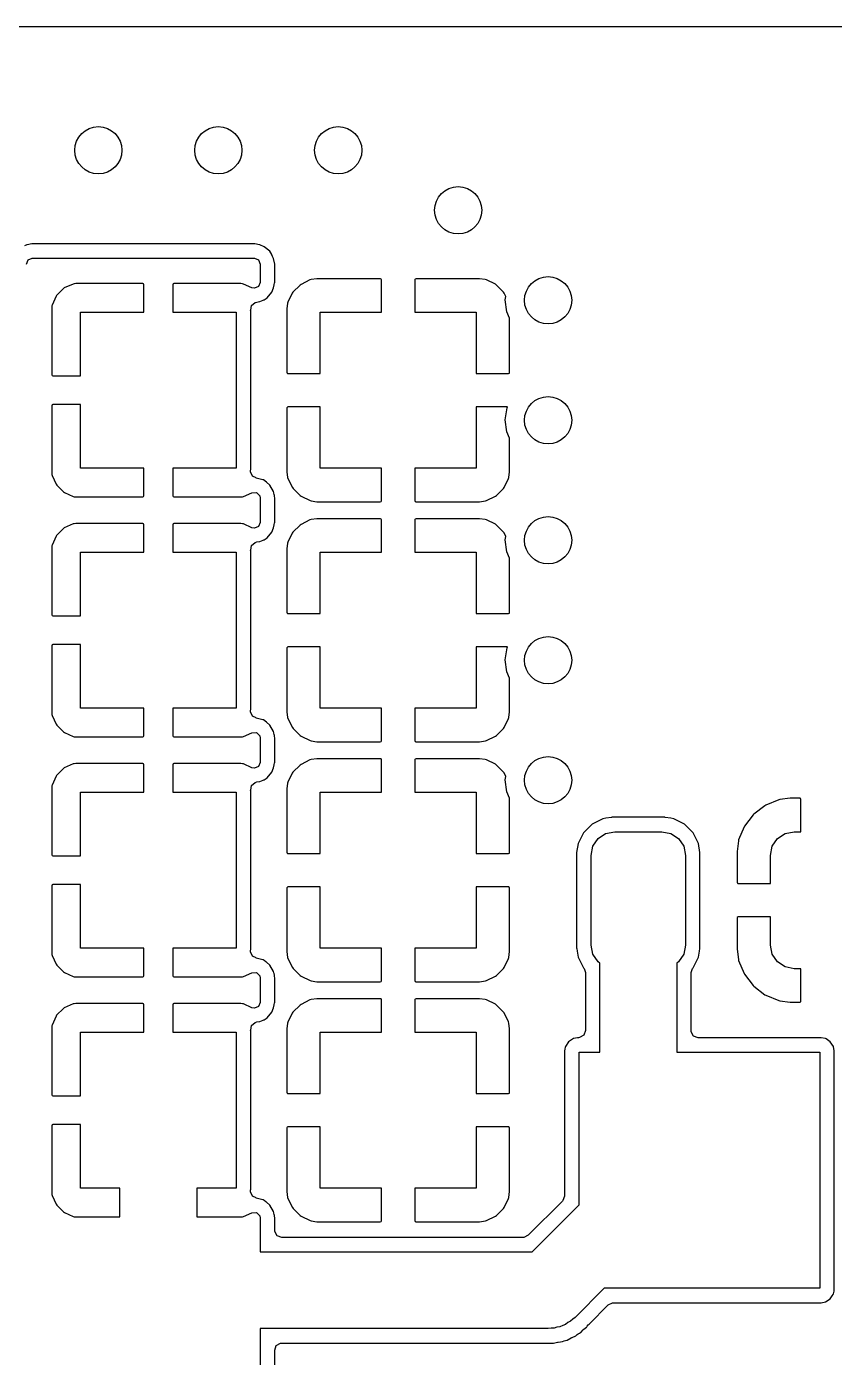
# Model space of a CAD drawing. Extents: x 5.26 to 6.44, y -4.92 to -3.34.
# Drawn here: x 5.879 to 6.216, y -3.899 to -3.345 of the extents above; entities that cross this region are included whole.
import ezdxf

# ---------------------------------------------------------------- set-up
doc = ezdxf.new("R2010")
doc.units = 0
doc.header["$MEASUREMENT"] = 0
doc.layers.add('BLACK', color=7, linetype='CONTINUOUS')

msp = doc.modelspace()

# ---------------------------------------------------------------- linework, layer by layer
at = {"layer": 'BLACK', "linetype": 'CONTINUOUS'}
for p, q in [((5.26044, -3.34498), (6.43256, -3.34498)), ((5.87916, -3.43596), (5.87823, -3.43634)), ((5.87931, -3.43593), (5.87916, -3.43596)), ((5.88132, -3.43553), (5.87931, -3.43593)), ((5.87931, -3.43593), (5.87931, -3.43593)), ((5.88146, -3.4355), (5.88132, -3.43553)), ((5.88132, -3.43553), (5.88132, -3.43553)), ((5.97404, -3.4355), (5.88146, -3.4355)), ((5.97418, -3.43553), (5.97404, -3.4355)), ((5.97619, -3.43593), (5.97418, -3.43553)), ((5.97418, -3.43553), (5.97418, -3.43553)), ((5.97634, -3.43596), (5.97619, -3.43593)), ((5.97619, -3.43593), (5.97619, -3.43593)), ((5.97808, -3.43668), (5.97634, -3.43596)), ((5.98054, -3.43857), (5.97808, -3.43668)), ((5.879, -3.44396), (5.87972, -3.44222)), ((5.87972, -3.44222), (5.88146, -3.4415)), ((5.88146, -3.4415), (5.97404, -3.4415)), ((5.97404, -3.4415), (5.97578, -3.44222)), ((5.97578, -3.44222), (5.9765, -3.44396)), ((5.98132, -3.43992), (5.98054, -3.43857)), ((5.98136, -3.44001), (5.98132, -3.43992)), ((5.98166, -3.44073), (5.98136, -3.44001)), ((5.98136, -3.44001), (5.98136, -3.44001)), ((5.98204, -3.44166), (5.98166, -3.44073)), ((5.9825, -3.44396), (5.98204, -3.44166)), ((5.9765, -3.44396), (5.9765, -3.45156)), ((5.9825, -3.45156), (5.9825, -3.44396)), ((5.89444, -3.45413), (5.89161, -3.45696)), ((5.89481, -3.45387), (5.89444, -3.45413)), ((5.89851, -3.45223), (5.89481, -3.45387)), ((5.89886, -3.45213), (5.89851, -3.45223)), ((5.89965, -3.45204), (5.89886, -3.45213)), ((5.89979, -3.45203), (5.89965, -3.45204)), ((5.92753, -3.45203), (5.89979, -3.45203)), ((5.92787, -3.45217), (5.92753, -3.45203)), ((5.92802, -3.45252), (5.92787, -3.45217)), ((5.92802, -3.464), (5.92802, -3.45252)), ((5.94013, -3.45217), (5.93998, -3.45252)), ((5.93998, -3.45252), (5.93998, -3.464)), ((5.94047, -3.45203), (5.94013, -3.45217)), ((5.96821, -3.45203), (5.94047, -3.45203)), ((5.96835, -3.45204), (5.96821, -3.45203)), ((5.96912, -3.45213), (5.96835, -3.45204)), ((5.96947, -3.45223), (5.96912, -3.45213)), ((5.97304, -3.45381), (5.96947, -3.45223)), ((5.97404, -3.45402), (5.97304, -3.45381)), ((5.97578, -3.4533), (5.97404, -3.45402)), ((5.9765, -3.45156), (5.97578, -3.4533)), ((5.98132, -3.45559), (5.98204, -3.45385)), ((5.98204, -3.45385), (5.98228, -3.45264)), ((5.98228, -3.45264), (5.98247, -3.4517)), ((5.98247, -3.4517), (5.9825, -3.45156)), ((5.98247, -3.4517), (5.98247, -3.4517)), ((5.99308, -3.45266), (5.99014, -3.4556)), ((5.99348, -3.45238), (5.99308, -3.45266)), ((5.99722, -3.45054), (5.99348, -3.45238)), ((5.99766, -3.4504), (5.99722, -3.45054)), ((6.00007, -3.45005), (5.99766, -3.4504)), ((6.00028, -3.45003), (6.00007, -3.45005)), ((6.02666, -3.45003), (6.00028, -3.45003)), ((6.02687, -3.45015), (6.02666, -3.45003)), ((6.02702, -3.45055), (6.02687, -3.45015)), ((6.02702, -3.464), (6.02702, -3.45055)), ((6.04111, -3.45018), (6.04098, -3.45039)), ((6.04098, -3.45039), (6.04098, -3.464)), ((6.04151, -3.45003), (6.04111, -3.45018)), ((6.06772, -3.45003), (6.04151, -3.45003)), ((6.06793, -3.45005), (6.06772, -3.45003)), ((6.07032, -3.4504), (6.06793, -3.45005)), ((6.07075, -3.45053), (6.07032, -3.4504)), ((6.0745, -3.45236), (6.07075, -3.45053)), ((6.0749, -3.45264), (6.0745, -3.45236)), ((6.07784, -3.45558), (6.0749, -3.45264)), ((5.89136, -3.45733), (5.88973, -3.46103)), ((5.89161, -3.45696), (5.89136, -3.45733)), ((5.9728, -3.46125), (5.97432, -3.45991)), ((5.97432, -3.45991), (5.97501, -3.45973)), ((5.97501, -3.45973), (5.97614, -3.45958)), ((5.97614, -3.45958), (5.97634, -3.45956)), ((5.97614, -3.45958), (5.97614, -3.45958)), ((5.97634, -3.45956), (5.9777, -3.459)), ((5.9777, -3.459), (5.97799, -3.45888)), ((5.97799, -3.45888), (5.97808, -3.45884)), ((5.97799, -3.45888), (5.97799, -3.45888)), ((5.97808, -3.45884), (5.97943, -3.45806)), ((5.97943, -3.45806), (5.98132, -3.45559)), ((5.98803, -3.45975), (5.9879, -3.46018)), ((5.98986, -3.456), (5.98803, -3.45975)), ((5.99014, -3.4556), (5.98986, -3.456)), ((6.07812, -3.45598), (6.07784, -3.45558)), ((6.07886, -3.45748), (6.07812, -3.45598)), ((6.07866, -3.45878), (6.07886, -3.45748)), ((6.07931, -3.4638), (6.07866, -3.45878)), ((5.88954, -3.46215), (5.88953, -3.46229)), ((5.88953, -3.46229), (5.88953, -3.49003)), ((5.88963, -3.46138), (5.88954, -3.46215)), ((5.88973, -3.46103), (5.88963, -3.46138)), ((5.9015, -3.49052), (5.9015, -3.464)), ((5.9015, -3.464), (5.92802, -3.464)), ((5.93998, -3.464), (5.9665, -3.464)), ((5.9665, -3.464), (5.9665, -3.529)), ((5.97249, -3.46324), (5.97248, -3.46312)), ((5.97248, -3.46312), (5.97251, -3.46312)), ((5.97249, -3.46325), (5.97249, -3.46324)), ((5.97252, -3.46341), (5.97249, -3.46325)), ((5.97251, -3.46312), (5.9728, -3.46125)), ((5.97252, -3.48899), (5.97252, -3.46341)), ((5.98755, -3.46257), (5.98753, -3.46278)), ((5.98753, -3.46278), (5.98753, -3.48899)), ((5.9879, -3.46018), (5.98755, -3.46257)), ((6.0015, -3.48952), (6.0015, -3.464)), ((6.0015, -3.464), (6.02702, -3.464)), ((6.04098, -3.464), (6.0665, -3.464)), ((6.0665, -3.464), (6.0665, -3.48952)), ((6.08047, -3.46642), (6.07931, -3.4638)), ((6.08047, -3.48916), (6.08047, -3.46642)), ((5.88953, -3.49003), (5.88967, -3.49037)), ((5.88967, -3.49037), (5.89002, -3.49052)), ((5.89002, -3.49052), (5.9015, -3.49052)), ((5.97252, -3.52959), (5.97252, -3.48899)), ((5.98753, -3.48899), (5.98768, -3.48939)), ((5.98768, -3.48939), (5.98789, -3.48952)), ((5.98789, -3.48952), (6.0015, -3.48952)), ((6.0665, -3.48952), (6.07995, -3.48952)), ((6.07995, -3.48952), (6.08035, -3.48937)), ((6.08035, -3.48937), (6.08047, -3.48916)), ((5.88967, -3.50263), (5.88953, -3.50297)), ((5.88953, -3.50297), (5.88953, -3.53071)), ((5.89002, -3.50248), (5.88967, -3.50263)), ((5.9015, -3.50248), (5.89002, -3.50248)), ((5.9015, -3.529), (5.9015, -3.50248)), ((5.98765, -3.50363), (5.98753, -3.50384)), ((5.98753, -3.50384), (5.98753, -3.53022)), ((5.98805, -3.50348), (5.98765, -3.50363)), ((6.0015, -3.50348), (5.98805, -3.50348)), ((6.0015, -3.529), (6.0015, -3.50348)), ((6.07958, -3.50348), (6.0665, -3.50348)), ((6.0665, -3.50348), (6.0665, -3.529)), ((6.07866, -3.50878), (6.07944, -3.50378)), ((6.07944, -3.50378), (6.07958, -3.50348)), ((6.07931, -3.5138), (6.07866, -3.50878)), ((6.08047, -3.51642), (6.07931, -3.5138)), ((6.08047, -3.53022), (6.08047, -3.51642)), ((5.88953, -3.53071), (5.88954, -3.53085)), ((5.88954, -3.53085), (5.88963, -3.53164)), ((5.88963, -3.53164), (5.88973, -3.53199)), ((5.88973, -3.53199), (5.89137, -3.53569)), ((5.92802, -3.529), (5.9015, -3.529)), ((5.92802, -3.54048), (5.92802, -3.529)), ((5.9665, -3.529), (5.93998, -3.529)), ((5.93998, -3.529), (5.93998, -3.54048)), ((5.97245, -3.53047), (5.97247, -3.53022)), ((5.97327, -3.53232), (5.97245, -3.53047)), ((5.97247, -3.53022), (5.97249, -3.52988)), ((5.97248, -3.52988), (5.97249, -3.52974)), ((5.97249, -3.52988), (5.97248, -3.52988)), ((5.97249, -3.52974), (5.97252, -3.52959)), ((5.98753, -3.53022), (5.98755, -3.53043)), ((5.98755, -3.53043), (5.9879, -3.53284)), ((6.02702, -3.529), (6.0015, -3.529)), ((6.02702, -3.54261), (6.02702, -3.529)), ((6.0665, -3.529), (6.04098, -3.529)), ((6.04098, -3.529), (6.04098, -3.54245)), ((6.0801, -3.53282), (6.08045, -3.53043)), ((6.08045, -3.53043), (6.08047, -3.53022)), ((5.89137, -3.53569), (5.89163, -3.53606)), ((5.89163, -3.53606), (5.89446, -3.53889)), ((5.97479, -3.53306), (5.97327, -3.53232)), ((5.97477, -3.53315), (5.97479, -3.53306)), ((5.97751, -3.53381), (5.97477, -3.53315)), ((5.97779, -3.53387), (5.97751, -3.53381)), ((5.97751, -3.53381), (5.97751, -3.53381)), ((5.97906, -3.5348), (5.97779, -3.53387)), ((5.98042, -3.53609), (5.97906, -3.5348)), ((5.98204, -3.53874), (5.98042, -3.53609)), ((5.9879, -3.53284), (5.98804, -3.53328)), ((5.98804, -3.53328), (5.98988, -3.53702)), ((5.98988, -3.53702), (5.99016, -3.53742)), ((5.99016, -3.53742), (5.9931, -3.54036)), ((6.07492, -3.54034), (6.07786, -3.5374)), ((6.07786, -3.5374), (6.07814, -3.537)), ((6.07814, -3.537), (6.07997, -3.53325)), ((6.07997, -3.53325), (6.0801, -3.53282)), ((5.89446, -3.53889), (5.89483, -3.53914)), ((5.89483, -3.53914), (5.89853, -3.54077)), ((5.89853, -3.54077), (5.89888, -3.54087)), ((5.89888, -3.54087), (5.89965, -3.54096)), ((5.89965, -3.54096), (5.89979, -3.54097)), ((5.89979, -3.54097), (5.92753, -3.54097)), ((5.92753, -3.54097), (5.92787, -3.54083)), ((5.92787, -3.54083), (5.92802, -3.54048)), ((5.93998, -3.54048), (5.94013, -3.54083)), ((5.94013, -3.54083), (5.94047, -3.54097)), ((5.94047, -3.54097), (5.96821, -3.54097)), ((5.96821, -3.54097), (5.96835, -3.54096)), ((5.96835, -3.54096), (5.96914, -3.54087)), ((5.96914, -3.54087), (5.96949, -3.54077)), ((5.96949, -3.54077), (5.97304, -3.53919)), ((5.97304, -3.53919), (5.97492, -3.53914)), ((5.97492, -3.53914), (5.97629, -3.54044)), ((5.97629, -3.54044), (5.9765, -3.54144)), ((5.9765, -3.54144), (5.9765, -3.55156)), ((5.98216, -3.5392), (5.98204, -3.53874)), ((5.98216, -3.53923), (5.98216, -3.5392)), ((5.98235, -3.54012), (5.98216, -3.53923)), ((5.98216, -3.53923), (5.98216, -3.53923)), ((5.98237, -3.5402), (5.98235, -3.54012)), ((5.98238, -3.54027), (5.98237, -3.5402)), ((5.98241, -3.54062), (5.98238, -3.54027)), ((5.98238, -3.54027), (5.98238, -3.54027)), ((5.9825, -3.54144), (5.98241, -3.54062)), ((5.9825, -3.55156), (5.9825, -3.54144)), ((5.9931, -3.54036), (5.9935, -3.54064)), ((5.9935, -3.54064), (5.99725, -3.54247)), ((5.99725, -3.54247), (5.99768, -3.5426)), ((5.99768, -3.5426), (6.00007, -3.54295)), ((6.00007, -3.54295), (6.00028, -3.54297)), ((6.00028, -3.54297), (6.02649, -3.54297)), ((6.02649, -3.54297), (6.02689, -3.54282)), ((6.02689, -3.54282), (6.02702, -3.54261)), ((6.04098, -3.54245), (6.04113, -3.54285)), ((6.04113, -3.54285), (6.04134, -3.54297)), ((6.04134, -3.54297), (6.06772, -3.54297)), ((6.06772, -3.54297), (6.06793, -3.54295)), ((6.06793, -3.54295), (6.07034, -3.5426)), ((6.07034, -3.5426), (6.07078, -3.54246)), ((6.07078, -3.54246), (6.07452, -3.54062)), ((6.07452, -3.54062), (6.07492, -3.54034)), ((5.89444, -3.55413), (5.89161, -3.55696)), ((5.89481, -3.55387), (5.89444, -3.55413)), ((5.89851, -3.55223), (5.89481, -3.55387)), ((5.89886, -3.55213), (5.89851, -3.55223)), ((5.89965, -3.55204), (5.89886, -3.55213)), ((5.89979, -3.55203), (5.89965, -3.55204)), ((5.92753, -3.55203), (5.89979, -3.55203)), ((5.92787, -3.55217), (5.92753, -3.55203)), ((5.92802, -3.55252), (5.92787, -3.55217)), ((5.92802, -3.564), (5.92802, -3.55252)), ((5.94013, -3.55217), (5.93998, -3.55252)), ((5.93998, -3.55252), (5.93998, -3.564)), ((5.94047, -3.55203), (5.94013, -3.55217)), ((5.96821, -3.55203), (5.94047, -3.55203)), ((5.96835, -3.55204), (5.96821, -3.55203)), ((5.96912, -3.55213), (5.96835, -3.55204)), ((5.96947, -3.55223), (5.96912, -3.55213)), ((5.97304, -3.55381), (5.96947, -3.55223)), ((5.97404, -3.55402), (5.97304, -3.55381)), ((5.97578, -3.5533), (5.97404, -3.55402)), ((5.9765, -3.55156), (5.97578, -3.5533)), ((5.98132, -3.55559), (5.98204, -3.55385)), ((5.98204, -3.55385), (5.98228, -3.55264)), ((5.98228, -3.55264), (5.98247, -3.5517)), ((5.98247, -3.5517), (5.9825, -3.55156)), ((5.98247, -3.5517), (5.98247, -3.5517)), ((5.99308, -3.55266), (5.99014, -3.5556)), ((5.99348, -3.55238), (5.99308, -3.55266)), ((5.99722, -3.55054), (5.99348, -3.55238)), ((5.99766, -3.5504), (5.99722, -3.55054)), ((6.00007, -3.55005), (5.99766, -3.5504)), ((6.00028, -3.55003), (6.00007, -3.55005)), ((6.02666, -3.55003), (6.00028, -3.55003)), ((6.02687, -3.55015), (6.02666, -3.55003)), ((6.02702, -3.55055), (6.02687, -3.55015)), ((6.02702, -3.564), (6.02702, -3.55055)), ((6.04111, -3.55018), (6.04098, -3.55039)), ((6.04098, -3.55039), (6.04098, -3.564)), ((6.04151, -3.55003), (6.04111, -3.55018)), ((6.06772, -3.55003), (6.04151, -3.55003)), ((6.06793, -3.55005), (6.06772, -3.55003)), ((6.07032, -3.5504), (6.06793, -3.55005)), ((6.07075, -3.55053), (6.07032, -3.5504)), ((6.0745, -3.55236), (6.07075, -3.55053)), ((6.0749, -3.55264), (6.0745, -3.55236)), ((6.07784, -3.55558), (6.0749, -3.55264)), ((5.89136, -3.55733), (5.88973, -3.56103)), ((5.89161, -3.55696), (5.89136, -3.55733)), ((5.9728, -3.56125), (5.97432, -3.55991)), ((5.97432, -3.55991), (5.97501, -3.55973)), ((5.97501, -3.55973), (5.97614, -3.55958)), ((5.97614, -3.55958), (5.97634, -3.55956)), ((5.97614, -3.55958), (5.97614, -3.55958)), ((5.97634, -3.55956), (5.9777, -3.559)), ((5.9777, -3.559), (5.97799, -3.55888)), ((5.97799, -3.55888), (5.97808, -3.55884)), ((5.97799, -3.55888), (5.97799, -3.55888)), ((5.97808, -3.55884), (5.97943, -3.55806)), ((5.97943, -3.55806), (5.98132, -3.55559)), ((5.98803, -3.55975), (5.9879, -3.56018)), ((5.98986, -3.556), (5.98803, -3.55975)), ((5.99014, -3.5556), (5.98986, -3.556)), ((6.07812, -3.55598), (6.07784, -3.55558)), ((6.07886, -3.55748), (6.07812, -3.55598)), ((6.07866, -3.55878), (6.07886, -3.55748)), ((6.07931, -3.5638), (6.07866, -3.55878)), ((5.88954, -3.56215), (5.88953, -3.56229)), ((5.88953, -3.56229), (5.88953, -3.59003)), ((5.88963, -3.56138), (5.88954, -3.56215)), ((5.88973, -3.56103), (5.88963, -3.56138)), ((5.9015, -3.59052), (5.9015, -3.564)), ((5.9015, -3.564), (5.92802, -3.564)), ((5.93998, -3.564), (5.9665, -3.564)), ((5.9665, -3.564), (5.9665, -3.629)), ((5.97249, -3.56324), (5.97248, -3.56312)), ((5.97248, -3.56312), (5.97251, -3.56312)), ((5.97249, -3.56325), (5.97249, -3.56324)), ((5.97252, -3.56341), (5.97249, -3.56325)), ((5.97251, -3.56312), (5.9728, -3.56125)), ((5.97252, -3.58899), (5.97252, -3.56341)), ((5.98755, -3.56257), (5.98753, -3.56278)), ((5.98753, -3.56278), (5.98753, -3.58899)), ((5.9879, -3.56018), (5.98755, -3.56257)), ((6.0015, -3.58952), (6.0015, -3.564)), ((6.0015, -3.564), (6.02702, -3.564)), ((6.04098, -3.564), (6.0665, -3.564)), ((6.0665, -3.564), (6.0665, -3.58952)), ((6.08047, -3.56642), (6.07931, -3.5638)), ((6.08047, -3.58916), (6.08047, -3.56642)), ((5.88953, -3.59003), (5.88967, -3.59037)), ((5.88967, -3.59037), (5.89002, -3.59052)), ((5.89002, -3.59052), (5.9015, -3.59052)), ((5.97252, -3.62959), (5.97252, -3.58899)), ((5.98753, -3.58899), (5.98768, -3.58939)), ((5.98768, -3.58939), (5.98789, -3.58952)), ((5.98789, -3.58952), (6.0015, -3.58952)), ((6.0665, -3.58952), (6.07995, -3.58952)), ((6.07995, -3.58952), (6.08035, -3.58937)), ((6.08035, -3.58937), (6.08047, -3.58916)), ((5.88967, -3.60263), (5.88953, -3.60297)), ((5.88953, -3.60297), (5.88953, -3.63071)), ((5.89002, -3.60248), (5.88967, -3.60263)), ((5.9015, -3.60248), (5.89002, -3.60248)), ((5.9015, -3.629), (5.9015, -3.60248)), ((5.98765, -3.60363), (5.98753, -3.60384)), ((5.98753, -3.60384), (5.98753, -3.63022)), ((5.98805, -3.60348), (5.98765, -3.60363)), ((6.0015, -3.60348), (5.98805, -3.60348)), ((6.0015, -3.629), (6.0015, -3.60348)), ((6.07958, -3.60348), (6.0665, -3.60348)), ((6.0665, -3.60348), (6.0665, -3.629)), ((6.07866, -3.60878), (6.07944, -3.60378)), ((6.07944, -3.60378), (6.07958, -3.60348)), ((6.07931, -3.6138), (6.07866, -3.60878)), ((6.08047, -3.61642), (6.07931, -3.6138)), ((6.08047, -3.63022), (6.08047, -3.61642)), ((5.88953, -3.63071), (5.88954, -3.63085)), ((5.88954, -3.63085), (5.88963, -3.63164)), ((5.88963, -3.63164), (5.88973, -3.63199)), ((5.88973, -3.63199), (5.89137, -3.63569)), ((5.92802, -3.629), (5.9015, -3.629)), ((5.92802, -3.64048), (5.92802, -3.629)), ((5.9665, -3.629), (5.93998, -3.629)), ((5.93998, -3.629), (5.93998, -3.64048)), ((5.97245, -3.63047), (5.97247, -3.63022)), ((5.97327, -3.63232), (5.97245, -3.63047)), ((5.97247, -3.63022), (5.97249, -3.62988)), ((5.97248, -3.62988), (5.97249, -3.62974)), ((5.97249, -3.62988), (5.97248, -3.62988)), ((5.97249, -3.62974), (5.97252, -3.62959)), ((5.98753, -3.63022), (5.98755, -3.63043)), ((5.98755, -3.63043), (5.9879, -3.63284)), ((6.02702, -3.629), (6.0015, -3.629)), ((6.02702, -3.64261), (6.02702, -3.629)), ((6.0665, -3.629), (6.04098, -3.629)), ((6.04098, -3.629), (6.04098, -3.64245)), ((6.0801, -3.63282), (6.08045, -3.63043)), ((6.08045, -3.63043), (6.08047, -3.63022)), ((5.89137, -3.63569), (5.89163, -3.63606)), ((5.89163, -3.63606), (5.89446, -3.63889)), ((5.97479, -3.63306), (5.97327, -3.63232)), ((5.97477, -3.63315), (5.97479, -3.63306)), ((5.97751, -3.63381), (5.97477, -3.63315)), ((5.97779, -3.63387), (5.97751, -3.63381)), ((5.97751, -3.63381), (5.97751, -3.63381)), ((5.97906, -3.6348), (5.97779, -3.63387)), ((5.98042, -3.63609), (5.97906, -3.6348)), ((5.98204, -3.63874), (5.98042, -3.63609)), ((5.9879, -3.63284), (5.98804, -3.63328)), ((5.98804, -3.63328), (5.98988, -3.63702)), ((5.98988, -3.63702), (5.99016, -3.63742)), ((5.99016, -3.63742), (5.9931, -3.64036)), ((6.07492, -3.64034), (6.07786, -3.6374)), ((6.07786, -3.6374), (6.07814, -3.637)), ((6.07814, -3.637), (6.07997, -3.63325)), ((6.07997, -3.63325), (6.0801, -3.63282)), ((5.89446, -3.63889), (5.89483, -3.63914)), ((5.89483, -3.63914), (5.89853, -3.64077)), ((5.89853, -3.64077), (5.89888, -3.64087)), ((5.89888, -3.64087), (5.89965, -3.64096)), ((5.89965, -3.64096), (5.89979, -3.64097)), ((5.89979, -3.64097), (5.92753, -3.64097)), ((5.92753, -3.64097), (5.92787, -3.64083)), ((5.92787, -3.64083), (5.92802, -3.64048)), ((5.93998, -3.64048), (5.94013, -3.64083)), ((5.94013, -3.64083), (5.94047, -3.64097)), ((5.94047, -3.64097), (5.96821, -3.64097)), ((5.96821, -3.64097), (5.96835, -3.64096)), ((5.96835, -3.64096), (5.96914, -3.64087)), ((5.96914, -3.64087), (5.96949, -3.64077)), ((5.96949, -3.64077), (5.97304, -3.63919)), ((5.97304, -3.63919), (5.97492, -3.63914)), ((5.97492, -3.63914), (5.97629, -3.64044)), ((5.97629, -3.64044), (5.9765, -3.64144)), ((5.9765, -3.64144), (5.9765, -3.65156)), ((5.98216, -3.6392), (5.98204, -3.63874)), ((5.98216, -3.63923), (5.98216, -3.6392)), ((5.98235, -3.64012), (5.98216, -3.63923)), ((5.98216, -3.63923), (5.98216, -3.63923)), ((5.98237, -3.6402), (5.98235, -3.64012)), ((5.98238, -3.64027), (5.98237, -3.6402)), ((5.98241, -3.64062), (5.98238, -3.64027)), ((5.98238, -3.64027), (5.98238, -3.64027)), ((5.9825, -3.64144), (5.98241, -3.64062)), ((5.9825, -3.65156), (5.9825, -3.64144)), ((5.9931, -3.64036), (5.9935, -3.64064)), ((5.9935, -3.64064), (5.99725, -3.64247)), ((5.99725, -3.64247), (5.99768, -3.6426)), ((5.99768, -3.6426), (6.00007, -3.64295)), ((6.00007, -3.64295), (6.00028, -3.64297)), ((6.00028, -3.64297), (6.02649, -3.64297)), ((6.02649, -3.64297), (6.02689, -3.64282)), ((6.02689, -3.64282), (6.02702, -3.64261)), ((6.04098, -3.64245), (6.04113, -3.64285)), ((6.04113, -3.64285), (6.04134, -3.64297)), ((6.04134, -3.64297), (6.06772, -3.64297)), ((6.06772, -3.64297), (6.06793, -3.64295)), ((6.06793, -3.64295), (6.07034, -3.6426)), ((6.07034, -3.6426), (6.07078, -3.64246)), ((6.07078, -3.64246), (6.07452, -3.64062)), ((6.07452, -3.64062), (6.07492, -3.64034)), ((5.89444, -3.65413), (5.89161, -3.65696)), ((5.89481, -3.65387), (5.89444, -3.65413)), ((5.89851, -3.65223), (5.89481, -3.65387)), ((5.89886, -3.65213), (5.89851, -3.65223)), ((5.89965, -3.65204), (5.89886, -3.65213)), ((5.89979, -3.65203), (5.89965, -3.65204)), ((5.92753, -3.65203), (5.89979, -3.65203)), ((5.92787, -3.65217), (5.92753, -3.65203)), ((5.92802, -3.65252), (5.92787, -3.65217)), ((5.92802, -3.664), (5.92802, -3.65252)), ((5.94013, -3.65217), (5.93998, -3.65252)), ((5.93998, -3.65252), (5.93998, -3.664)), ((5.94047, -3.65203), (5.94013, -3.65217)), ((5.96821, -3.65203), (5.94047, -3.65203)), ((5.96835, -3.65204), (5.96821, -3.65203)), ((5.96912, -3.65213), (5.96835, -3.65204)), ((5.96947, -3.65223), (5.96912, -3.65213)), ((5.97304, -3.65381), (5.96947, -3.65223)), ((5.97404, -3.65402), (5.97304, -3.65381)), ((5.97578, -3.6533), (5.97404, -3.65402)), ((5.9765, -3.65156), (5.97578, -3.6533)), ((5.98132, -3.65559), (5.98204, -3.65385)), ((5.98204, -3.65385), (5.98228, -3.65264)), ((5.98228, -3.65264), (5.98247, -3.6517)), ((5.98247, -3.6517), (5.9825, -3.65156)), ((5.98247, -3.6517), (5.98247, -3.6517)), ((5.99308, -3.65266), (5.99014, -3.6556)), ((5.99348, -3.65238), (5.99308, -3.65266)), ((5.99722, -3.65054), (5.99348, -3.65238)), ((5.99766, -3.6504), (5.99722, -3.65054)), ((6.00007, -3.65005), (5.99766, -3.6504)), ((6.00028, -3.65003), (6.00007, -3.65005)), ((6.02666, -3.65003), (6.00028, -3.65003)), ((6.02687, -3.65015), (6.02666, -3.65003)), ((6.02702, -3.65055), (6.02687, -3.65015)), ((6.02702, -3.664), (6.02702, -3.65055)), ((6.04111, -3.65018), (6.04098, -3.65039)), ((6.04098, -3.65039), (6.04098, -3.664)), ((6.04151, -3.65003), (6.04111, -3.65018)), ((6.06772, -3.65003), (6.04151, -3.65003)), ((6.06793, -3.65005), (6.06772, -3.65003)), ((6.07032, -3.6504), (6.06793, -3.65005)), ((6.07075, -3.65053), (6.07032, -3.6504)), ((6.0745, -3.65236), (6.07075, -3.65053)), ((6.0749, -3.65264), (6.0745, -3.65236)), ((6.07784, -3.65558), (6.0749, -3.65264)), ((5.89136, -3.65733), (5.88973, -3.66103)), ((5.89161, -3.65696), (5.89136, -3.65733)), ((5.97432, -3.65991), (5.97501, -3.65973)), ((5.97501, -3.65973), (5.97614, -3.65958)), ((5.97614, -3.65958), (5.97634, -3.65956)), ((5.97614, -3.65958), (5.97614, -3.65958)), ((5.97634, -3.65956), (5.9777, -3.659)), ((5.9777, -3.659), (5.97799, -3.65888)), ((5.97799, -3.65888), (5.97808, -3.65884)), ((5.97799, -3.65888), (5.97799, -3.65888)), ((5.97808, -3.65884), (5.97943, -3.65806)), ((5.97943, -3.65806), (5.98132, -3.65559)), ((5.98803, -3.65975), (5.9879, -3.66018)), ((5.98986, -3.656), (5.98803, -3.65975)), ((5.99014, -3.6556), (5.98986, -3.656)), ((6.07812, -3.65598), (6.07784, -3.65558)), ((6.07886, -3.65748), (6.07812, -3.65598)), ((6.07866, -3.65878), (6.07886, -3.65748)), ((6.07931, -3.6638), (6.07866, -3.65878)), ((5.88954, -3.66215), (5.88953, -3.66229)), ((5.88953, -3.66229), (5.88953, -3.69003)), ((5.88963, -3.66138), (5.88954, -3.66215)), ((5.88973, -3.66103), (5.88963, -3.66138)), ((5.9015, -3.69052), (5.9015, -3.664)), ((5.9015, -3.664), (5.92802, -3.664)), ((5.93998, -3.664), (5.9665, -3.664)), ((5.9665, -3.664), (5.9665, -3.729)), ((5.97249, -3.66324), (5.97248, -3.66312)), ((5.97248, -3.66312), (5.97251, -3.66312)), ((5.97249, -3.66325), (5.97249, -3.66324)), ((5.97252, -3.66341), (5.97249, -3.66325)), ((5.97251, -3.66312), (5.9728, -3.66125)), ((5.97252, -3.68899), (5.97252, -3.66341)), ((5.9728, -3.66125), (5.97432, -3.65991)), ((5.98755, -3.66257), (5.98753, -3.66278)), ((5.98753, -3.66278), (5.98753, -3.68899)), ((5.9879, -3.66018), (5.98755, -3.66257)), ((6.0015, -3.68952), (6.0015, -3.664)), ((6.0015, -3.664), (6.02702, -3.664)), ((6.04098, -3.664), (6.0665, -3.664)), ((6.0665, -3.664), (6.0665, -3.68952)), ((6.08047, -3.66642), (6.07931, -3.6638)), ((6.08047, -3.68916), (6.08047, -3.66642)), ((6.1869, -3.66962), (6.18223, -3.6732)), ((6.18723, -3.66943), (6.1869, -3.66962)), ((6.19266, -3.66718), (6.18723, -3.66943)), ((6.19304, -3.66708), (6.19266, -3.66718)), ((6.1974, -3.6665), (6.19304, -3.66708)), ((6.1976, -3.66649), (6.1974, -3.6665)), ((6.20156, -3.66649), (6.1976, -3.66649)), ((6.20177, -3.66661), (6.20156, -3.66649)), ((6.20192, -3.66701), (6.20177, -3.66661)), ((6.20192, -3.68046), (6.20192, -3.66701)), ((6.11929, -3.67503), (6.11482, -3.67731)), ((6.12051, -3.67483), (6.11929, -3.67503)), ((6.12289, -3.67446), (6.12051, -3.67483)), ((6.12301, -3.67444), (6.12289, -3.67446)), ((6.12289, -3.67446), (6.12289, -3.67446)), ((6.14519, -3.67444), (6.12301, -3.67444)), ((6.1453, -3.67446), (6.14519, -3.67444)), ((6.14768, -3.67483), (6.1453, -3.67446)), ((6.1453, -3.67446), (6.1453, -3.67446)), ((6.1489, -3.67503), (6.14768, -3.67483)), ((6.15338, -3.67731), (6.1489, -3.67503)), ((6.18196, -3.67347), (6.17838, -3.67814)), ((6.18223, -3.6732), (6.18196, -3.67347)), ((6.11126, -3.68086), (6.10898, -3.68534)), ((6.11482, -3.67731), (6.11126, -3.68086)), ((6.1173, -3.68334), (6.12049, -3.68121)), ((6.12049, -3.68121), (6.12426, -3.68046)), ((6.12426, -3.68046), (6.14394, -3.68046)), ((6.14394, -3.68046), (6.14771, -3.68121)), ((6.14771, -3.68121), (6.1509, -3.68334)), ((6.15693, -3.68086), (6.15338, -3.67731)), ((6.15921, -3.68534), (6.15693, -3.68086)), ((6.17819, -3.67847), (6.17594, -3.6839)), ((6.17838, -3.67814), (6.17819, -3.67847)), ((6.1921, -3.68334), (6.19529, -3.68121)), ((6.19529, -3.68121), (6.19906, -3.68046)), ((6.19906, -3.68046), (6.20192, -3.68046)), ((6.10898, -3.68534), (6.10839, -3.68905)), ((6.11441, -3.6903), (6.11516, -3.68653)), ((6.11516, -3.68653), (6.1173, -3.68334)), ((6.1509, -3.68334), (6.15303, -3.68653)), ((6.15303, -3.68653), (6.15378, -3.6903)), ((6.1598, -3.68905), (6.15921, -3.68534)), ((6.17584, -3.68428), (6.17526, -3.68864)), ((6.17594, -3.6839), (6.17584, -3.68428)), ((6.18922, -3.6903), (6.18997, -3.68653)), ((6.18997, -3.68653), (6.1921, -3.68334)), ((5.88953, -3.69003), (5.88967, -3.69037)), ((5.88967, -3.69037), (5.89002, -3.69052)), ((5.89002, -3.69052), (5.9015, -3.69052)), ((5.97252, -3.72959), (5.97252, -3.68899)), ((5.98753, -3.68899), (5.98768, -3.68939)), ((5.98768, -3.68939), (5.98789, -3.68952)), ((5.98789, -3.68952), (6.0015, -3.68952)), ((6.0665, -3.68952), (6.07995, -3.68952)), ((6.07995, -3.68952), (6.08035, -3.68937)), ((6.08035, -3.68937), (6.08047, -3.68916)), ((6.10839, -3.68905), (6.10839, -3.72895)), ((6.11441, -3.7277), (6.11441, -3.6903)), ((6.15378, -3.6903), (6.15378, -3.7277)), ((6.1598, -3.72895), (6.1598, -3.68905)), ((6.17526, -3.68864), (6.17525, -3.68884)), ((6.17525, -3.68884), (6.17525, -3.70149)), ((6.18922, -3.70202), (6.18922, -3.6903)), ((5.88967, -3.70263), (5.88953, -3.70297)), ((5.88953, -3.70297), (5.88953, -3.73071)), ((5.89002, -3.70248), (5.88967, -3.70263)), ((5.9015, -3.70248), (5.89002, -3.70248)), ((5.9015, -3.729), (5.9015, -3.70248)), ((5.98765, -3.70363), (5.98753, -3.70384)), ((5.98753, -3.70384), (5.98753, -3.73022)), ((5.98805, -3.70348), (5.98765, -3.70363)), ((6.0015, -3.70348), (5.98805, -3.70348)), ((6.0015, -3.729), (6.0015, -3.70348)), ((6.08011, -3.70348), (6.0665, -3.70348)), ((6.0665, -3.70348), (6.0665, -3.729)), ((6.08032, -3.70361), (6.08011, -3.70348)), ((6.08047, -3.70401), (6.08032, -3.70361)), ((6.08047, -3.73022), (6.08047, -3.70401)), ((6.17525, -3.70149), (6.17539, -3.70189)), ((6.17539, -3.70189), (6.17561, -3.70202)), ((6.17561, -3.70202), (6.18922, -3.70202)), ((6.17537, -3.71613), (6.17525, -3.71634)), ((6.17525, -3.71634), (6.17525, -3.72916)), ((6.17577, -3.71598), (6.17537, -3.71613)), ((6.18922, -3.71598), (6.17577, -3.71598)), ((6.18922, -3.7277), (6.18922, -3.71598)), ((5.88953, -3.73071), (5.88954, -3.73085)), ((5.88954, -3.73085), (5.88963, -3.73164)), ((5.88963, -3.73164), (5.88973, -3.73199)), ((5.92802, -3.729), (5.9015, -3.729)), ((5.92802, -3.74048), (5.92802, -3.729)), ((5.9665, -3.729), (5.93998, -3.729)), ((5.93998, -3.729), (5.93998, -3.74048)), ((5.97245, -3.73047), (5.97247, -3.73022)), ((5.97327, -3.73232), (5.97245, -3.73047)), ((5.97247, -3.73022), (5.97249, -3.72988)), ((5.97248, -3.72988), (5.97249, -3.72974)), ((5.97249, -3.72988), (5.97248, -3.72988)), ((5.97249, -3.72974), (5.97252, -3.72959)), ((5.98753, -3.73022), (5.98755, -3.73043)), ((5.98755, -3.73043), (5.9879, -3.73284)), ((6.02702, -3.729), (6.0015, -3.729)), ((6.02702, -3.74261), (6.02702, -3.729)), ((6.0665, -3.729), (6.04098, -3.729)), ((6.04098, -3.729), (6.04098, -3.74245)), ((6.0801, -3.73282), (6.08045, -3.73043)), ((6.08045, -3.73043), (6.08047, -3.73022)), ((6.10839, -3.72895), (6.10841, -3.72906)), ((6.10841, -3.72906), (6.10841, -3.72906)), ((6.10841, -3.72906), (6.1086, -3.73027)), ((6.1086, -3.73027), (6.10898, -3.73266)), ((6.11516, -3.73147), (6.11441, -3.7277)), ((6.1173, -3.73466), (6.11516, -3.73147)), ((6.15303, -3.73147), (6.1509, -3.73466)), ((6.15378, -3.7277), (6.15303, -3.73147)), ((6.15921, -3.73266), (6.15959, -3.73027)), ((6.15959, -3.73027), (6.15977, -3.72916)), ((6.15977, -3.72916), (6.15978, -3.72906)), ((6.15978, -3.72906), (6.1598, -3.72895)), ((6.15978, -3.72906), (6.15978, -3.72906)), ((6.17525, -3.72916), (6.17526, -3.72936)), ((6.17526, -3.72936), (6.17584, -3.73372)), ((6.18997, -3.73147), (6.18922, -3.7277)), ((6.1921, -3.73466), (6.18997, -3.73147)), ((5.88973, -3.73199), (5.89137, -3.73569)), ((5.89137, -3.73569), (5.89163, -3.73606)), ((5.89163, -3.73606), (5.89446, -3.73889)), ((5.97479, -3.73306), (5.97327, -3.73232)), ((5.97477, -3.73315), (5.97479, -3.73306)), ((5.97751, -3.73381), (5.97477, -3.73315)), ((5.97779, -3.73387), (5.97751, -3.73381)), ((5.97751, -3.73381), (5.97751, -3.73381)), ((5.97815, -3.73413), (5.97779, -3.73387)), ((5.97887, -3.73466), (5.97815, -3.73413)), ((5.97906, -3.7348), (5.97887, -3.73466)), ((5.98042, -3.73609), (5.97906, -3.7348)), ((5.98204, -3.73874), (5.98042, -3.73609)), ((5.9879, -3.73284), (5.98804, -3.73328)), ((5.98804, -3.73328), (5.98988, -3.73702)), ((5.98988, -3.73702), (5.99016, -3.73742)), ((6.07786, -3.7374), (6.07814, -3.737)), ((6.07814, -3.737), (6.07997, -3.73325)), ((6.07997, -3.73325), (6.0801, -3.73282)), ((6.10898, -3.73266), (6.11126, -3.73714)), ((6.11126, -3.73714), (6.11143, -3.73731)), ((6.11143, -3.73731), (6.11151, -3.73742)), ((6.1181, -3.7352), (6.1173, -3.73466)), ((6.1181, -3.7723), (6.1181, -3.7352)), ((6.1509, -3.73466), (6.1501, -3.7352)), ((6.1501, -3.7352), (6.1501, -3.7723)), ((6.15668, -3.73742), (6.15677, -3.73731)), ((6.15677, -3.73731), (6.15693, -3.73714)), ((6.15693, -3.73714), (6.15921, -3.73266)), ((6.17584, -3.73372), (6.17594, -3.7341)), ((6.17594, -3.7341), (6.17819, -3.73953)), ((6.19529, -3.73679), (6.1921, -3.73466)), ((6.19906, -3.73754), (6.19529, -3.73679)), ((5.89446, -3.73889), (5.89483, -3.73914)), ((5.89483, -3.73914), (5.89853, -3.74077)), ((5.89853, -3.74077), (5.89888, -3.74087)), ((5.89888, -3.74087), (5.89965, -3.74096)), ((5.89965, -3.74096), (5.89979, -3.74097)), ((5.89979, -3.74097), (5.92753, -3.74097)), ((5.92753, -3.74097), (5.92787, -3.74083)), ((5.92787, -3.74083), (5.92802, -3.74048)), ((5.93998, -3.74048), (5.94013, -3.74083)), ((5.94013, -3.74083), (5.94047, -3.74097)), ((5.94047, -3.74097), (5.96821, -3.74097)), ((5.96821, -3.74097), (5.96835, -3.74096)), ((5.96835, -3.74096), (5.96914, -3.74087)), ((5.96914, -3.74087), (5.96949, -3.74077)), ((5.96949, -3.74077), (5.97304, -3.73919)), ((5.97304, -3.73919), (5.97492, -3.73914)), ((5.97492, -3.73914), (5.97629, -3.74044)), ((5.97629, -3.74044), (5.9765, -3.74144)), ((5.9765, -3.74144), (5.9765, -3.75156)), ((5.98216, -3.7392), (5.98204, -3.73874)), ((5.98216, -3.73923), (5.98216, -3.7392)), ((5.98223, -3.73953), (5.98216, -3.73923)), ((5.98216, -3.73923), (5.98216, -3.73923)), ((5.98237, -3.7402), (5.98223, -3.73953)), ((5.98238, -3.74027), (5.98237, -3.7402)), ((5.98241, -3.74062), (5.98238, -3.74027)), ((5.98238, -3.74027), (5.98238, -3.74027)), ((5.9825, -3.74144), (5.98241, -3.74062)), ((5.9825, -3.75156), (5.9825, -3.74144)), ((5.99016, -3.73742), (5.9931, -3.74036)), ((5.9931, -3.74036), (5.9935, -3.74064)), ((5.9935, -3.74064), (5.99725, -3.74247)), ((5.99725, -3.74247), (5.99768, -3.7426)), ((5.99768, -3.7426), (6.00007, -3.74295)), ((6.02649, -3.74297), (6.02689, -3.74282)), ((6.02689, -3.74282), (6.02702, -3.74261)), ((6.04098, -3.74245), (6.04113, -3.74285)), ((6.04113, -3.74285), (6.04134, -3.74297)), ((6.06793, -3.74295), (6.07034, -3.7426)), ((6.07034, -3.7426), (6.07078, -3.74246)), ((6.07078, -3.74246), (6.07452, -3.74062)), ((6.07452, -3.74062), (6.07492, -3.74034)), ((6.07492, -3.74034), (6.07786, -3.7374)), ((6.11151, -3.73742), (6.11208, -3.73916)), ((6.11208, -3.73916), (6.11208, -3.76332)), ((6.15612, -3.73916), (6.15668, -3.73742)), ((6.15612, -3.76332), (6.15612, -3.73916)), ((6.17819, -3.73953), (6.17838, -3.73986)), ((6.17838, -3.73986), (6.18196, -3.74453)), ((6.20192, -3.73754), (6.19906, -3.73754)), ((6.20192, -3.75115), (6.20192, -3.73754)), ((6.00007, -3.74295), (6.00028, -3.74297)), ((6.00028, -3.74297), (6.02649, -3.74297)), ((6.04134, -3.74297), (6.06772, -3.74297)), ((6.06772, -3.74297), (6.06793, -3.74295)), ((6.18196, -3.74453), (6.18223, -3.7448)), ((6.18223, -3.7448), (6.1869, -3.74838)), ((6.1869, -3.74838), (6.18723, -3.74857)), ((5.89481, -3.75387), (5.89444, -3.75413)), ((5.89851, -3.75223), (5.89481, -3.75387)), ((5.89886, -3.75213), (5.89851, -3.75223)), ((5.89965, -3.75204), (5.89886, -3.75213)), ((5.89979, -3.75203), (5.89965, -3.75204)), ((5.92753, -3.75203), (5.89979, -3.75203)), ((5.92787, -3.75217), (5.92753, -3.75203)), ((5.92802, -3.75252), (5.92787, -3.75217)), ((5.92802, -3.764), (5.92802, -3.75252)), ((5.94013, -3.75217), (5.93998, -3.75252)), ((5.93998, -3.75252), (5.93998, -3.764)), ((5.94047, -3.75203), (5.94013, -3.75217)), ((5.96821, -3.75203), (5.94047, -3.75203)), ((5.96835, -3.75204), (5.96821, -3.75203)), ((5.96912, -3.75213), (5.96835, -3.75204)), ((5.96947, -3.75223), (5.96912, -3.75213)), ((5.97304, -3.75381), (5.96947, -3.75223)), ((5.97404, -3.75402), (5.97304, -3.75381)), ((5.97578, -3.7533), (5.97404, -3.75402)), ((5.9765, -3.75156), (5.97578, -3.7533)), ((5.98132, -3.75559), (5.98204, -3.75385)), ((5.98204, -3.75385), (5.98228, -3.75264)), ((5.98228, -3.75264), (5.98247, -3.7517)), ((5.98247, -3.7517), (5.9825, -3.75156)), ((5.98247, -3.7517), (5.98247, -3.7517)), ((5.99308, -3.75266), (5.99014, -3.7556)), ((5.99348, -3.75238), (5.99308, -3.75266)), ((5.99722, -3.75054), (5.99348, -3.75238)), ((5.99766, -3.7504), (5.99722, -3.75054)), ((6.00007, -3.75005), (5.99766, -3.7504)), ((6.00028, -3.75003), (6.00007, -3.75005)), ((6.02666, -3.75003), (6.00028, -3.75003)), ((6.02687, -3.75015), (6.02666, -3.75003)), ((6.02702, -3.75055), (6.02687, -3.75015)), ((6.02702, -3.764), (6.02702, -3.75055)), ((6.04111, -3.75018), (6.04098, -3.75039)), ((6.04098, -3.75039), (6.04098, -3.764)), ((6.04151, -3.75003), (6.04111, -3.75018)), ((6.06772, -3.75003), (6.04151, -3.75003)), ((6.06793, -3.75005), (6.06772, -3.75003)), ((6.07032, -3.7504), (6.06793, -3.75005)), ((6.07075, -3.75053), (6.07032, -3.7504)), ((6.0745, -3.75236), (6.07075, -3.75053)), ((6.0749, -3.75264), (6.0745, -3.75236)), ((6.07784, -3.75558), (6.0749, -3.75264)), ((6.18723, -3.74857), (6.19266, -3.75082)), ((6.19266, -3.75082), (6.19304, -3.75092)), ((6.19304, -3.75092), (6.1974, -3.7515)), ((6.1974, -3.7515), (6.1976, -3.75151)), ((6.1976, -3.75151), (6.2014, -3.75151)), ((6.2014, -3.75151), (6.2018, -3.75137)), ((6.2018, -3.75137), (6.20192, -3.75115)), ((5.89136, -3.75733), (5.88973, -3.76103)), ((5.89161, -3.75696), (5.89136, -3.75733)), ((5.89444, -3.75413), (5.89161, -3.75696)), ((5.97614, -3.75958), (5.97634, -3.75956)), ((5.97634, -3.75956), (5.9777, -3.759)), ((5.9777, -3.759), (5.97799, -3.75888)), ((5.97799, -3.75888), (5.97808, -3.75884)), ((5.97799, -3.75888), (5.97799, -3.75888)), ((5.97808, -3.75884), (5.97943, -3.75806)), ((5.97943, -3.75806), (5.98132, -3.75559)), ((5.98986, -3.756), (5.98803, -3.75975)), ((5.99014, -3.7556), (5.98986, -3.756)), ((6.07812, -3.75598), (6.07784, -3.75558)), ((6.07996, -3.75972), (6.07812, -3.75598)), ((5.88954, -3.76215), (5.88953, -3.76229)), ((5.88953, -3.76229), (5.88953, -3.79003)), ((5.88963, -3.76138), (5.88954, -3.76215)), ((5.88973, -3.76103), (5.88963, -3.76138)), ((5.9015, -3.79052), (5.9015, -3.764)), ((5.9015, -3.764), (5.92802, -3.764)), ((5.93998, -3.764), (5.9665, -3.764)), ((5.9665, -3.764), (5.9665, -3.829)), ((5.97249, -3.76324), (5.97248, -3.76312)), ((5.97248, -3.76312), (5.97251, -3.76312)), ((5.97249, -3.76325), (5.97249, -3.76324)), ((5.97252, -3.76341), (5.97249, -3.76325)), ((5.97251, -3.76312), (5.9728, -3.76125)), ((5.97252, -3.78899), (5.97252, -3.76341)), ((5.9728, -3.76125), (5.97432, -3.75991)), ((5.97432, -3.75991), (5.97501, -3.75973)), ((5.97501, -3.75973), (5.97614, -3.75958)), ((5.97614, -3.75958), (5.97614, -3.75958)), ((5.98755, -3.76257), (5.98753, -3.76278)), ((5.98753, -3.76278), (5.98753, -3.78899)), ((5.9879, -3.76018), (5.98755, -3.76257)), ((5.98803, -3.75975), (5.9879, -3.76018)), ((6.0015, -3.78952), (6.0015, -3.764)), ((6.0015, -3.764), (6.02702, -3.764)), ((6.04098, -3.764), (6.0665, -3.764)), ((6.0665, -3.764), (6.0665, -3.78952)), ((6.0801, -3.76016), (6.07996, -3.75972)), ((6.08045, -3.76257), (6.0801, -3.76016)), ((6.08047, -3.76278), (6.08045, -3.76257)), ((6.08047, -3.78916), (6.08047, -3.76278)), ((6.11208, -3.76332), (6.11139, -3.76522)), ((6.15616, -3.76383), (6.15612, -3.76332)), ((6.15718, -3.76559), (6.15616, -3.76383)), ((6.10367, -3.77024), (6.1035, -3.77108)), ((6.10373, -3.76995), (6.10367, -3.77024)), ((6.10506, -3.76796), (6.10373, -3.76995)), ((6.10705, -3.76663), (6.10506, -3.76796)), ((6.10881, -3.76628), (6.10705, -3.76663)), ((6.10912, -3.76628), (6.10881, -3.76628)), ((6.10963, -3.76624), (6.10912, -3.76628)), ((6.11139, -3.76522), (6.10963, -3.76624)), ((6.15908, -3.76628), (6.15718, -3.76559)), ((6.20785, -3.76628), (6.15908, -3.76628)), ((6.21039, -3.76628), (6.20785, -3.76628)), ((6.21215, -3.76663), (6.21039, -3.76628)), ((6.21239, -3.76679), (6.21215, -3.76663)), ((6.21357, -3.76758), (6.21239, -3.76679)), ((6.21239, -3.76679), (6.21239, -3.76679)), ((6.21414, -3.76796), (6.21357, -3.76758)), ((6.21547, -3.76995), (6.21414, -3.76796)), ((6.21582, -3.77171), (6.21547, -3.76995)), ((6.1035, -3.77108), (6.10338, -3.77171)), ((6.10338, -3.77171), (6.10338, -3.80254)), ((6.1094, -3.83597), (6.1094, -3.7723)), ((6.1094, -3.7723), (6.1181, -3.7723)), ((6.1501, -3.7723), (6.2098, -3.7723)), ((6.2098, -3.7723), (6.2098, -3.8707)), ((6.21582, -3.81399), (6.21582, -3.77171)), ((5.88953, -3.79003), (5.88967, -3.79037)), ((5.88967, -3.79037), (5.89002, -3.79052)), ((5.89002, -3.79052), (5.9015, -3.79052)), ((5.97252, -3.82959), (5.97252, -3.78899)), ((5.98753, -3.78899), (5.98768, -3.78939)), ((5.98768, -3.78939), (5.98789, -3.78952)), ((5.98789, -3.78952), (6.0015, -3.78952)), ((6.0665, -3.78952), (6.07995, -3.78952)), ((6.07995, -3.78952), (6.08035, -3.78937)), ((6.08035, -3.78937), (6.08047, -3.78916)), ((5.88967, -3.80263), (5.88953, -3.80297)), ((5.88953, -3.80297), (5.88953, -3.83071)), ((5.89002, -3.80248), (5.88967, -3.80263)), ((5.9015, -3.80248), (5.89002, -3.80248)), ((5.9015, -3.829), (5.9015, -3.80248)), ((5.98765, -3.80363), (5.98753, -3.80384)), ((5.98753, -3.80384), (5.98753, -3.83022)), ((5.98805, -3.80348), (5.98765, -3.80363)), ((6.0015, -3.80348), (5.98805, -3.80348)), ((6.0015, -3.829), (6.0015, -3.80348)), ((6.08011, -3.80348), (6.0665, -3.80348)), ((6.0665, -3.80348), (6.0665, -3.829)), ((6.08032, -3.80361), (6.08011, -3.80348)), ((6.08047, -3.80401), (6.08032, -3.80361)), ((6.10338, -3.80254), (6.10338, -3.83225)), ((6.08047, -3.83022), (6.08047, -3.80401)), ((6.21582, -3.87129), (6.21582, -3.81399)), ((5.88953, -3.83071), (5.88954, -3.83085)), ((5.88954, -3.83085), (5.88963, -3.83164)), ((5.88963, -3.83164), (5.88973, -3.83199)), ((5.918, -3.829), (5.9015, -3.829)), ((5.918, -3.84097), (5.918, -3.829)), ((5.9665, -3.829), (5.95, -3.829)), ((5.95, -3.829), (5.95, -3.84097)), ((5.97245, -3.83047), (5.97247, -3.83022)), ((5.97327, -3.83232), (5.97245, -3.83047)), ((5.97247, -3.83022), (5.97249, -3.82988)), ((5.97248, -3.82988), (5.97249, -3.82974)), ((5.97249, -3.82988), (5.97248, -3.82988)), ((5.97249, -3.82974), (5.97252, -3.82959)), ((5.98753, -3.83022), (5.98755, -3.83043)), ((5.98755, -3.83043), (5.9879, -3.83284)), ((6.02702, -3.829), (6.0015, -3.829)), ((6.02702, -3.84261), (6.02702, -3.829)), ((6.0665, -3.829), (6.04098, -3.829)), ((6.04098, -3.829), (6.04098, -3.84245)), ((6.0801, -3.83282), (6.08045, -3.83043)), ((6.08045, -3.83043), (6.08047, -3.83022)), ((5.88973, -3.83199), (5.89137, -3.83569)), ((5.89137, -3.83569), (5.89163, -3.83606)), ((5.89163, -3.83606), (5.89446, -3.83889)), ((5.97479, -3.83306), (5.97327, -3.83232)), ((5.97477, -3.83315), (5.97479, -3.83306)), ((5.97751, -3.83381), (5.97477, -3.83315)), ((5.97779, -3.83387), (5.97751, -3.83381)), ((5.97751, -3.83381), (5.97751, -3.83381)), ((5.97815, -3.83413), (5.97779, -3.83387)), ((5.97887, -3.83466), (5.97815, -3.83413)), ((5.97906, -3.8348), (5.97887, -3.83466)), ((5.98042, -3.83609), (5.97906, -3.8348)), ((5.98204, -3.83874), (5.98042, -3.83609)), ((5.9879, -3.83284), (5.98804, -3.83328)), ((5.98804, -3.83328), (5.98988, -3.83702)), ((5.98988, -3.83702), (5.99016, -3.83742)), ((6.07786, -3.8374), (6.07814, -3.837)), ((6.07814, -3.837), (6.07997, -3.83325)), ((6.07997, -3.83325), (6.0801, -3.83282)), ((6.10251, -3.83435), (6.08825, -3.84861)), ((6.08987, -3.8555), (6.1094, -3.83597)), ((6.10269, -3.83416), (6.10251, -3.83435)), ((6.10338, -3.83225), (6.10269, -3.83416)), ((5.89446, -3.83889), (5.89483, -3.83914)), ((5.89483, -3.83914), (5.89853, -3.84077)), ((5.89853, -3.84077), (5.89888, -3.84087)), ((5.89888, -3.84087), (5.89965, -3.84096)), ((5.89965, -3.84096), (5.89979, -3.84097)), ((5.89979, -3.84097), (5.918, -3.84097)), ((5.95, -3.84097), (5.96821, -3.84097)), ((5.96821, -3.84097), (5.96835, -3.84096)), ((5.96835, -3.84096), (5.96914, -3.84087)), ((5.96914, -3.84087), (5.96949, -3.84077)), ((5.96949, -3.84077), (5.97304, -3.83919)), ((5.97304, -3.83919), (5.97492, -3.83914)), ((5.97492, -3.83914), (5.97629, -3.84044)), ((5.97629, -3.84044), (5.9765, -3.84144)), ((5.9765, -3.84144), (5.9765, -3.8555)), ((5.98216, -3.8392), (5.98204, -3.83874)), ((5.98216, -3.83923), (5.98216, -3.8392)), ((5.98235, -3.84012), (5.98216, -3.83923)), ((5.98216, -3.83923), (5.98216, -3.83923)), ((5.98237, -3.8402), (5.98235, -3.84012)), ((5.98238, -3.84027), (5.98237, -3.8402)), ((5.9824, -3.84046), (5.98238, -3.84027)), ((5.98238, -3.84027), (5.98238, -3.84027)), ((5.9825, -3.84144), (5.9824, -3.84046)), ((5.9825, -3.84652), (5.9825, -3.84144)), ((5.99016, -3.83742), (5.9931, -3.84036)), ((5.9931, -3.84036), (5.9935, -3.84064)), ((5.9935, -3.84064), (5.99725, -3.84247)), ((5.99725, -3.84247), (5.99768, -3.8426)), ((5.99768, -3.8426), (6.00007, -3.84295)), ((6.02689, -3.84282), (6.02702, -3.84261)), ((6.04098, -3.84245), (6.04113, -3.84285)), ((6.06793, -3.84295), (6.07034, -3.8426)), ((6.07034, -3.8426), (6.07078, -3.84246)), ((6.07078, -3.84246), (6.07452, -3.84062)), ((6.07452, -3.84062), (6.07492, -3.84034)), ((6.07492, -3.84034), (6.07786, -3.8374)), ((5.98254, -3.84703), (5.9825, -3.84652)), ((5.98356, -3.84879), (5.98254, -3.84703)), ((6.00007, -3.84295), (6.00028, -3.84297)), ((6.00028, -3.84297), (6.02649, -3.84297)), ((6.02649, -3.84297), (6.02689, -3.84282)), ((6.04113, -3.84285), (6.04134, -3.84297)), ((6.04134, -3.84297), (6.06772, -3.84297)), ((6.06772, -3.84297), (6.06793, -3.84295)), ((5.98546, -3.84948), (5.98356, -3.84879)), ((6.08615, -3.84948), (5.98546, -3.84948)), ((6.08641, -3.84947), (6.08615, -3.84948)), ((6.08825, -3.84861), (6.08641, -3.84947)), ((5.9765, -3.8555), (6.08987, -3.8555)), ((6.11993, -3.8707), (6.10781, -3.88281)), ((6.2098, -3.8707), (6.11993, -3.8707)), ((6.21215, -3.87637), (6.21414, -3.87504)), ((6.21414, -3.87504), (6.21495, -3.87382)), ((6.21495, -3.87382), (6.21531, -3.87329)), ((6.21531, -3.87329), (6.21547, -3.87305)), ((6.21531, -3.87329), (6.21531, -3.87329)), ((6.21547, -3.87305), (6.2157, -3.87192)), ((6.2157, -3.87192), (6.21579, -3.87144)), ((6.2157, -3.87192), (6.2157, -3.87192)), ((6.21579, -3.87144), (6.21582, -3.87129)), ((6.21579, -3.87144), (6.21579, -3.87144)), ((6.11356, -3.88558), (6.12155, -3.87759)), ((6.12155, -3.87759), (6.12339, -3.87673)), ((6.12339, -3.87673), (6.12365, -3.87672)), ((6.12365, -3.87672), (6.20106, -3.87672)), ((6.20106, -3.87672), (6.21039, -3.87672)), ((6.21039, -3.87672), (6.21215, -3.87637)), ((6.1002, -3.88691), (6.099, -3.8873)), ((6.10144, -3.88672), (6.1002, -3.88691)), ((6.10257, -3.88615), (6.10144, -3.88672)), ((6.10376, -3.88576), (6.10257, -3.88615)), ((6.10478, -3.88502), (6.10376, -3.88576)), ((6.1059, -3.88444), (6.10478, -3.88502)), ((6.1068, -3.88355), (6.1059, -3.88444)), ((6.10781, -3.88281), (6.1068, -3.88355)), ((6.11137, -3.8878), (6.11255, -3.88684)), ((6.11255, -3.88684), (6.1127, -3.88672)), ((6.1127, -3.88672), (6.11282, -3.88655)), ((6.11282, -3.88655), (6.11324, -3.88596)), ((6.11324, -3.88596), (6.11356, -3.88558)), ((6.0965, -3.8875), (5.9765, -3.8875)), ((5.9765, -3.8875), (5.9765, -3.97255)), ((6.09774, -3.8873), (6.0965, -3.8875)), ((6.099, -3.8873), (6.09774, -3.8873)), ((6.10248, -3.89291), (6.1032, -3.8926)), ((6.1032, -3.8926), (6.1037, -3.89243)), ((6.1037, -3.89243), (6.10447, -3.89225)), ((6.10447, -3.89225), (6.10608, -3.89136)), ((6.10608, -3.89136), (6.10633, -3.89124)), ((6.10633, -3.89124), (6.10653, -3.89115)), ((6.10653, -3.89115), (6.10801, -3.89051)), ((6.10801, -3.89051), (6.10863, -3.89002)), ((6.10863, -3.89002), (6.10906, -3.88972)), ((6.10906, -3.88972), (6.10962, -3.88942)), ((6.10962, -3.88942), (6.10975, -3.88934)), ((6.10962, -3.88942), (6.10962, -3.88942)), ((6.10975, -3.88934), (6.10997, -3.88916)), ((6.10997, -3.88916), (6.11004, -3.8891)), ((6.11004, -3.8891), (6.11008, -3.88906)), ((6.11004, -3.8891), (6.11004, -3.8891)), ((6.11008, -3.88906), (6.11114, -3.88801)), ((6.11114, -3.88801), (6.11137, -3.8878)), ((5.9825, -3.89648), (5.98319, -3.89458)), ((5.9825, -3.97255), (5.9825, -3.89648)), ((5.98319, -3.89458), (5.98495, -3.89356)), ((5.98495, -3.89356), (5.98546, -3.89352)), ((5.98546, -3.89352), (6.09594, -3.89352)), ((6.09594, -3.89352), (6.09607, -3.89352)), ((6.09607, -3.89352), (6.09859, -3.89363)), ((6.09859, -3.89363), (6.09879, -3.89358)), ((6.09879, -3.89358), (6.10038, -3.89321)), ((6.09879, -3.89358), (6.09879, -3.89358)), ((6.10038, -3.89321), (6.10066, -3.89316)), ((6.10066, -3.89316), (6.10165, -3.89302)), ((6.10165, -3.89302), (6.10248, -3.89291))]:
    msp.add_line(p, q, dxfattribs=at)
at = {"layer": 'BLACK'}
for centre in [(5.909, -3.3965), (5.959, -3.3965), (6.009, -3.3965), (6.059, -3.4215), (6.0965, -3.459), (6.0965, -3.509), (6.0965, -3.559), (6.0965, -3.609), (6.0965, -3.659)]:
    msp.add_circle(centre, 0.00984, dxfattribs=at)

doc.saveas('drawing.dxf')
